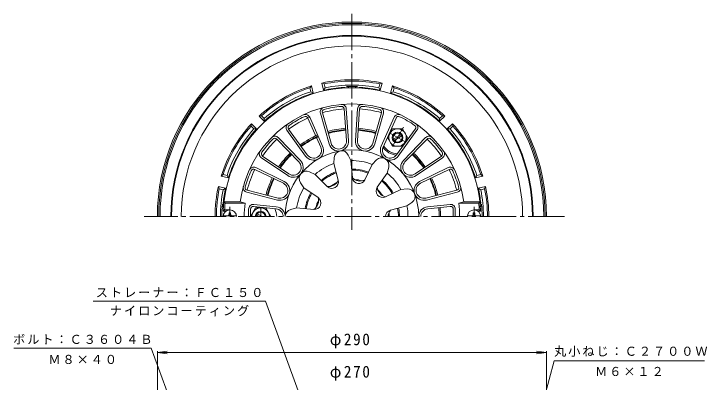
# Model space of a CAD drawing. Units: millimetres, scale not verified. Extents: x -293 to 230, y -347 to 407.
# Drawn here: x -293 to 224, y 133 to 407 of the extents above; entities that cross this region are included whole.
import ezdxf

# ---------------------------------------------------------------- set-up
doc = ezdxf.new("R2010")
doc.units = ezdxf.units.MM
doc.header["$LTSCALE"] = 3
doc.linetypes.add('CHAIN1', pattern=[8, 5, -1, 1, -1])
doc.linetypes.add('CHAIN2', pattern=[12, 9, -1, 1, -1])
for name, color, linetype, lineweight in [('0-0', 3, 'Continuous', 9), ('0-1', 2, 'Continuous', 9), ('0-2', 6, 'Continuous', 5), ('0-4', 7, 'Continuous', 9), ('0-5', 7, 'Continuous', 9)]:
    doc.layers.add(name, color=color, linetype=linetype, lineweight=lineweight)
doc.styles.add('ＭＳ ゴシック', font='')
doc.styles.get('ＭＳ ゴシック').set_extended_font_data('MS Gothic')

msp = doc.modelspace()

# ---------------------------------------------------------------- linework, layer by layer
at = {"layer": '0-0', "linetype": 'CHAIN2'}
for p, q in [((-40.82, 407.336), (-40.82, 246.327)), ((117.506, 256.271), (-195.69, 256.271))]:
    msp.add_line(p, q, dxfattribs=at)
at = {"layer": '0-0'}
for centre, radius, start, end in [((-40.82, 256.271), 145, 0, 180), ((-40.82, 256.271), 144, 0, 180), ((-40.82, 256.271), 143, 0, 180), ((-40.82, 256.271), 64.5, 94.09599, 105.90392), ((-40.82, 256.271), 64.5, 74.09601, 85.90392), ((-40.82, 256.271), 64.5, 112.76341, 125.90392), ((-40.82, 256.271), 64.5, 134.09601, 145.90393), ((-40.82, 256.271), 64.5, 34.09602, 45.90392), ((-40.82, 256.271), 64.5, 154.09602, 165.90395), ((-40.82, 256.271), 64.5, 14.09604, 25.90395), ((70.18, 256.271), 5, 359.99971, 359.99979), ((70.18, 256.271), 7, 359.9998, 359.99985)]:
    msp.add_arc(centre, radius, start, end, dxfattribs=at)
at = {"layer": '0-1'}
for p, q in [((-72.235, 352.261), (-71.063, 353.684)), ((-72.235, 352.261), (-71.457, 349.359)), ((-71.063, 353.684), (-69.639, 348.367)), ((-61.911, 350.438), (-63.336, 355.755)), ((-61.61, 355.108), (-63.336, 355.755)), ((-61.911, 350.438), (-60.832, 352.206)), ((-60.832, 352.206), (-61.61, 355.108)), ((-20.031, 355.108), (-20.809, 352.206)), ((-20.809, 352.206), (-19.729, 350.438)), ((-20.031, 355.108), (-18.305, 355.755)), ((-18.305, 355.755), (-19.729, 350.438)), ((-12.002, 348.367), (-10.577, 353.684)), ((-9.406, 352.261), (-10.577, 353.684)), ((-10.183, 349.359), (-9.406, 352.261)), ((-71.457, 349.359), (-69.639, 348.367)), ((-12.002, 348.367), (-10.183, 349.359)), ((-108.243, 331.472), (-110.061, 331.169)), ((-106.169, 327.276), (-110.061, 331.169)), ((-106.118, 329.347), (-108.243, 331.472)), ((26.602, 331.472), (24.478, 329.347)), ((28.421, 331.169), (24.528, 327.276)), ((26.602, 331.472), (28.421, 331.169)), ((-116.021, 323.693), (-115.718, 325.512)), ((-115.718, 325.512), (-111.826, 321.62)), ((-106.169, 327.276), (-106.118, 329.347)), ((24.478, 329.347), (24.528, 327.276)), ((30.185, 321.62), (34.078, 325.512)), ((34.381, 323.693), (34.078, 325.512)), ((-116.021, 323.693), (-113.897, 321.569)), ((-113.897, 321.569), (-111.826, 321.62)), ((30.185, 321.62), (32.256, 321.569)), ((32.256, 321.569), (34.381, 323.693)), ((-136.811, 287.685), (-138.234, 286.514)), ((-132.917, 285.089), (-138.234, 286.514)), ((-133.908, 286.908), (-136.811, 287.685)), ((-132.917, 285.089), (-133.908, 286.908)), ((52.268, 286.908), (51.276, 285.089)), ((56.593, 286.514), (51.276, 285.089)), ((55.17, 287.685), (52.268, 286.908)), ((55.17, 287.685), (56.593, 286.514)), ((-134.987, 277.362), (-140.304, 278.786)), ((-139.658, 277.06), (-140.304, 278.786)), ((-136.755, 276.282), (-139.658, 277.06)), ((-136.755, 276.282), (-134.987, 277.362)), ((53.347, 277.362), (58.664, 278.786)), ((53.347, 277.362), (55.115, 276.282)), ((55.115, 276.282), (58.017, 277.06)), ((58.017, 277.06), (58.664, 278.786))]:
    msp.add_line(p, q, dxfattribs=at)
at = {"layer": '0-1', "color": 4}
for p, q in [((-14.32, 315.16), (-10.568, 321.66)), ((-10.568, 321.66), (-3.073, 321.66)), ((0.68, 315.16), (-3.073, 321.66)), ((-9.916, 313.951), (-4.225, 317.236)), ((-9.416, 313.085), (-3.725, 316.37)), ((0.68, 315.16), (-3.073, 308.66)), ((-112.57, 262.766), (-116.32, 256.271)), ((-112.57, 262.766), (-105.065, 262.766)), ((-107.82, 256.271), (-111.416, 258.347)), ((-101.318, 256.276), (-105.065, 262.766)), ((-109.82, 256.271), (-111.916, 257.481)), ((-101.32, 256.271), (-101.318, 256.276))]:
    msp.add_line(p, q, dxfattribs=at)
at = {"layer": '0-1', "color": 4, "linetype": 'CHAIN1'}
for p, q in [((-2.325, 322.946), (-11.237, 307.511)), ((-12.91, 318.676), (-0.731, 311.645)), ((-108.82, 256.271), (-108.82, 263.303))]:
    msp.add_line(p, q, dxfattribs=at)
at = {"layer": '0-1', "color": 4}
msp.add_lwpolyline([(-14.32, 315.16), (-10.568, 308.66), (-3.073, 308.66)], dxfattribs=at)
for radius in [4, 3.324]:
    msp.add_circle((-6.82, 315.16), radius, dxfattribs=at)
at = {"layer": '0-1'}
for centre, radius, start, end in [((-40.82, 256.271), 135, 0, 180), ((-40.82, 256.271), 134.5, 0, 180), ((-40.82, 256.271), 127.141, 0, 180), ((-40.82, 256.271), 102, 77.24747, 102.75253), ((-40.82, 256.271), 101, 78.12161, 101.87839), ((-40.82, 256.271), 102, 107.24747, 132.75253), ((-40.82, 256.271), 101, 108.12161, 131.87839), ((-40.82, 256.271), 96.5, 93.64027, 102.62437), ((-40.82, 256.271), 98, 78.21727, 101.78273), ((-46.82, 350.58), 2, 51.83243, 93.64015), ((-40.82, 256.271), 96.996, 90, 92.4133), ((-44.82, 351.182), 2, 32.02945, 92.41331), ((-40.82, 256.271), 96.996, 87.5867, 90), ((-36.82, 351.182), 2, 87.58669, 147.97092), ((-34.82, 350.58), 2, 86.35985, 128.16757), ((-40.82, 256.271), 96.5, 77.37563, 86.35973), ((-40.82, 256.271), 102, 47.24747, 72.75253), ((-40.82, 256.271), 101, 48.12161, 71.87839), ((-40.82, 256.271), 96.5, 107.37563, 132.62437), ((-40.82, 256.271), 98, 108.21727, 131.78273), ((-40.82, 256.271), 96.5, 47.37563, 72.62437), ((-40.82, 256.271), 98, 48.21727, 71.78273), ((-40.82, 256.271), 80.49, 94.09601, 105.9039), ((-40.82, 256.271), 80.49, 74.09601, 85.9039), ((-40.82, 256.271), 102, 137.24747, 162.75253), ((-40.82, 256.271), 80.49, 113.02821, 125.90392), ((-40.82, 256.271), 102, 17.24747, 42.75253), ((-40.82, 256.271), 101, 138.12161, 161.87839), ((-40.82, 256.271), 98, 138.21727, 161.78273), ((-40.82, 256.271), 96.5, 137.37563, 162.62437), ((-40.82, 256.271), 66, 94.09601, 105.90393), ((-40.82, 256.271), 65, 94.09601, 105.90393), ((-40.82, 256.271), 65, 74.09601, 85.90393), ((-40.82, 256.271), 66, 74.09601, 85.90392), ((-40.82, 256.271), 96.5, 17.37563, 42.62437), ((-40.82, 256.271), 98, 18.21727, 41.78273), ((-40.82, 256.271), 101, 18.12161, 41.87839), ((-40.82, 256.271), 66, 112.7937, 125.90392), ((-40.82, 256.271), 65, 112.77367, 125.90392), ((-40.82, 256.271), 80.49, 134.09602, 145.90393), ((-40.82, 256.271), 80.49, 34.09602, 45.90392), ((-6.82, 315.16), 13, 213.35954, 266.63985), ((-6.82, 315.16), 12, 210.25061, 210.25064), ((-6.82, 315.16), 12, 210.25113, 240.00005), ((-40.82, 256.271), 66, 134.09601, 145.90393), ((-40.82, 256.271), 65, 134.09601, 145.90393), ((-6.82, 315.16), 12, 240, 269.74944), ((-40.82, 256.271), 65, 34.09601, 45.90393), ((-40.82, 256.271), 66, 34.09601, 45.90393), ((-40.82, 256.271), 80.49, 154.09604, 165.90393), ((-40.82, 256.271), 80.49, 14.09602, 25.90393), ((-40.82, 256.271), 66, 154.09602, 165.90395), ((-40.82, 256.271), 65, 154.09601, 165.90396), ((-40.82, 256.271), 65, 14.09604, 25.90393), ((-40.82, 256.271), 66, 14.09602, 25.90395), ((-40.82, 256.271), 102, 167.24747, 180), ((-40.82, 256.271), 101, 168.12161, 180), ((-40.82, 256.271), 98, 168.21727, 180), ((-40.82, 256.271), 96.5, 167.37561, 173.92557), ((-40.82, 256.271), 96.5, 6.07442, 12.62437), ((-40.82, 256.271), 98, 0, 11.78273), ((-40.82, 256.271), 101, 0, 11.87839), ((-40.82, 256.271), 102, 0, 12.75253), ((-40.82, 256.271), 96.941, 174.56047, 180), ((-135.334, 265.271), 2, 174.56055, 233.11505), ((-134.79, 266.271), 2, 173.9258, 215.73569), ((53.149, 266.271), 2, 324.26169, 6.0742), ((53.748, 265.271), 2, 305.05307, 5.43637), ((-40.82, 256.271), 96.996, 0, 5.4364), ((-108.82, 256.271), 12, 0, 29.74944), ((-40.82, 256.271), 65, 0, 5.90396), ((-40.82, 256.271), 66, 0, 5.90396)]:
    msp.add_arc(centre, radius, start, end, dxfattribs=at)
at = {"layer": '0-1', "color": 4}
for centre, radius, start, end in [((-6.815, 315.158), 6.5, 60.04965, 60.0495), ((-108.82, 256.276), 6.5, 359.95093, 180.04892), ((-108.82, 256.271), 4, 0, 180), ((-108.82, 256.271), 3.324, 0, 180)]:
    msp.add_arc(centre, radius, start, end, dxfattribs=at)
at = {"layer": '0-2'}
for p, q in [((-46.568, 336.54), (-44.877, 312.927)), ((-45.072, 336.648), (-43.381, 313.034)), ((-36.568, 336.648), (-38.259, 313.034)), ((-35.072, 336.54), (-36.763, 312.927)), ((-64.315, 333.254), (-57.828, 310.486)), ((-62.873, 333.666), (-56.385, 310.897)), ((-18.768, 333.666), (-25.255, 310.897)), ((-17.325, 333.254), (-23.813, 310.486)), ((-73.676, 329.734), (-64.01, 308.122)), ((-72.306, 330.346), (-62.641, 308.735)), ((-9.334, 330.346), (-19, 308.735)), ((-7.965, 329.734), (-17.63, 308.122)), ((-89.228, 320.576), (-75.345, 301.4)), ((-88.013, 321.456), (-74.13, 302.28)), ((6.373, 321.456), (-7.511, 302.28)), ((7.588, 320.576), (-6.296, 301.4)), ((-96.82, 314.066), (-80.346, 297.064)), ((-95.743, 315.11), (-79.269, 298.108)), ((14.102, 315.11), (-2.372, 298.108)), ((15.179, 314.066), (-1.295, 297.064)), ((-108.303, 300.142), (-88.698, 286.87)), ((-107.462, 301.384), (-87.857, 288.112)), ((-54.379, 295.737), (-53.98, 300.308)), ((-41.577, 297.994), (-43.516, 302.153)), ((25.821, 301.384), (6.216, 288.112)), ((26.662, 300.142), (7.057, 286.87)), ((-54.379, 295.737), (-51.05, 283.419)), ((-41.577, 297.994), (-40.492, 285.281)), ((-25.839, 295.219), (-31.206, 283.643)), ((-25.839, 295.219), (-22.594, 298.464)), ((-113.21, 291.427), (-91.914, 281.085)), ((-112.555, 292.777), (-91.259, 282.434)), ((-68.219, 287.746), (-72.378, 289.686)), ((-14.581, 288.719), (-13.393, 293.152)), ((30.914, 292.777), (9.618, 282.434)), ((31.569, 291.427), (10.274, 281.085)), ((-68.219, 287.746), (-59.216, 278.704)), ((-14.581, 288.719), (-21.922, 278.283)), ((-76.575, 277.788), (-79.208, 281.547)), ((-119.238, 274.416), (-96.276, 268.65)), ((-118.872, 275.87), (-95.911, 270.105)), ((-76.575, 277.788), (-66.107, 270.492)), ((-4.309, 276.477), (-15.861, 271.06)), ((-4.309, 276.477), (0.263, 276.877)), ((37.232, 275.87), (14.27, 270.105)), ((37.597, 274.416), (14.636, 268.65)), ((-135.292, 266.271), (-136.188, 267.271)), ((-135.292, 266.271), (-120.463, 266.271)), ((-114.115, 263.85), (-97.32, 262.113)), ((-113.96, 265.342), (-97.166, 263.605)), ((0.138, 264.261), (-12.194, 260.985)), ((0.138, 264.261), (3.897, 266.893)), ((32.32, 265.342), (15.525, 263.605)), ((32.474, 263.85), (15.679, 262.113)), ((53.652, 266.271), (38.822, 266.271)), ((53.652, 266.271), (54.547, 267.271)), ((-135.689, 261.271), (-136.737, 260.271)), ((-136.737, 260.271), (-134.82, 260.271)), ((-135.689, 261.271), (-131.82, 261.271)), ((-117.82, 261.861), (-117.82, 256.271)), ((-116.32, 261.861), (-116.32, 256.271)), ((-82.041, 262.771), (-86.474, 261.583)), ((-82.041, 262.771), (-69.332, 261.631)), ((34.68, 261.861), (34.68, 256.271)), ((36.18, 261.861), (36.18, 256.271)), ((54.048, 261.271), (50.18, 261.271)), ((55.096, 260.271), (53.18, 260.271)), ((54.048, 261.271), (55.096, 260.271))]:
    msp.add_line(p, q, dxfattribs=at)
at = {"layer": '0-2', "color": 4, "linetype": 'CHAIN1', "lineweight": 9}
for p, q in [((-131.82, 256.271), (-131.82, 263.58)), ((50.18, 256.271), (50.18, 263.58))]:
    msp.add_line(p, q, dxfattribs=at)
at = {"layer": '0-2', "color": 4, "lineweight": 9}
for p, q in [((-132.42, 259.021), (-131.22, 259.021)), ((-132.42, 257.871), (-132.42, 259.021)), ((-131.22, 257.871), (-131.22, 259.021)), ((49.58, 257.871), (49.58, 259.021)), ((50.78, 259.021), (49.58, 259.021)), ((50.78, 257.871), (50.78, 259.021)), ((-126.856, 256.871), (-136.784, 256.871)), ((45.216, 256.871), (55.144, 256.871))]:
    msp.add_line(p, q, dxfattribs=at)
at = {"layer": '0-2'}
for points in [[(-136.188, 267.271), (-124.097, 267.271), (-120.463, 266.271)], [(54.547, 267.271), (42.456, 267.271), (38.822, 266.271)]]:
    msp.add_lwpolyline(points, dxfattribs=at)
for centre, radius, start, end in [((-40.82, 256.271), 96, 2.38802, 177.61198), ((-40.82, 256.271), 84, 7.52463, 172.47537), ((-60.949, 334.214), 3.5, 104.48042, 195.90382), ((-60.949, 334.214), 2, 104.48042, 195.90382), ((-40.82, 256.271), 82.5, 95.51968, 104.4803), ((-48.563, 336.398), 3.5, 4.09604, 95.51942), ((-48.563, 336.398), 2, 4.09604, 95.51942), ((-33.077, 336.397), 3.5, 84.48042, 175.90382), ((-33.077, 336.397), 2, 84.48042, 175.90382), ((-40.82, 256.271), 82.5, 75.51968, 84.4803), ((-20.691, 334.214), 2, 344.09604, 75.51942), ((-20.691, 334.214), 3.5, 344.09604, 75.51942), ((-40.82, 256.271), 82.5, 115.51968, 124.4803), ((-75.501, 328.917), 3.5, 24.09604, 115.51942), ((-75.501, 328.917), 2, 24.09604, 115.51942), ((-6.139, 328.917), 3.5, 64.48042, 155.90382), ((-6.139, 328.917), 2, 64.48042, 155.90382), ((-40.82, 256.271), 82.5, 55.51968, 64.4803), ((-86.393, 322.629), 3.5, 124.48042, 215.90382), ((4.753, 322.629), 3.5, 324.09604, 55.51942), ((-86.393, 322.629), 2, 124.48042, 215.90382), ((4.753, 322.629), 2, 324.09604, 55.51942), ((-98.256, 312.674), 3.5, 44.09604, 135.51942), ((16.616, 312.674), 3.5, 44.48042, 135.90382), ((-40.82, 256.271), 82.5, 135.51968, 144.4803), ((-98.256, 312.674), 2, 44.09604, 135.51942), ((-50.736, 312.507), 7.374, 195.90387, 4.09599), ((-50.736, 312.507), 5.874, 195.90387, 4.09599), ((-30.904, 312.507), 7.374, 175.90387, 344.09599), ((-30.904, 312.507), 5.874, 175.90387, 344.09599), ((16.616, 312.674), 2, 44.48042, 135.90382), ((-40.82, 256.271), 82.5, 35.51968, 44.4803), ((-106.34, 303.04), 3.5, 144.48042, 235.90382), ((-40.82, 256.271), 49.73, 0, 180), ((-69.372, 305.724), 7.374, 215.90387, 24.09599), ((-69.372, 305.724), 5.874, 215.90387, 24.09599), ((-48.501, 299.829), 5.5, 24.99896, 175.00104), ((-12.268, 305.724), 7.374, 155.90387, 324.09599), ((-12.268, 305.724), 5.874, 155.90387, 324.09599), ((24.7, 303.04), 3.5, 304.09604, 35.51942), ((-106.34, 303.04), 2, 144.48042, 235.90382), ((-18.705, 294.575), 5.5, 344.99896, 135.00104), ((24.7, 303.04), 2, 304.09604, 35.51942), ((-84.564, 292.976), 7.374, 235.90387, 44.09599), ((-84.564, 292.976), 5.874, 235.90387, 44.09599), ((-40.82, 256.271), 41.73, 108.96107, 131.03894), ((-40.82, 256.271), 41.73, 68.96107, 91.03893), ((2.924, 292.976), 7.374, 135.90387, 304.09599), ((2.924, 292.976), 5.874, 135.90387, 304.09599), ((-40.82, 256.271), 82.5, 155.51968, 164.4803), ((-114.084, 289.628), 3.5, 64.09604, 155.51942), ((-114.084, 289.628), 2, 64.09604, 155.51942), ((-74.702, 284.701), 5.5, 64.99896, 215.00104), ((-40.82, 256.271), 35.392, 109.64944, 130.35057), ((-40.82, 256.271), 35.392, 69.64946, 90.35057), ((-40.82, 256.271), 34.623, 69.75021, 90.24983), ((32.443, 289.628), 3.5, 24.48042, 115.90382), ((32.443, 289.628), 2, 24.48042, 115.90382), ((-40.82, 256.271), 82.5, 15.51968, 24.4803), ((-40.82, 256.271), 34.623, 109.75015, 130.24982), ((-35.632, 285.695), 4.878, 184.87517, 335.12476), ((-34.804, 290.393), 7.649, 221.94609, 298.05399), ((-40.82, 256.271), 41.73, 28.96106, 51.03893), ((-94.48, 275.801), 7.374, 255.90387, 64.09599), ((-94.48, 275.801), 5.874, 255.90387, 64.09599), ((-58.145, 286.277), 7.649, 261.94609, 338.05399), ((-55.759, 282.146), 4.878, 224.87517, 15.12476), ((-40.82, 256.271), 27.71, 114.04456, 125.95538), ((-40.82, 256.271), 27.71, 74.04466, 85.95557), ((-40.82, 256.271), 34.623, 29.75029, 50.24992), ((-40.82, 256.271), 35.392, 29.64955, 50.35063), ((12.84, 275.801), 7.374, 115.90387, 284.09599), ((12.84, 275.801), 5.874, 115.90387, 284.09599), ((-118.385, 277.81), 3.5, 164.48042, 255.90382), ((-118.385, 277.81), 2, 164.48042, 255.90382), ((-40.82, 256.271), 41.73, 148.96107, 171.03886), ((-40.82, 256.271), 35.392, 149.64926, 170.35046), ((-17.932, 275.476), 4.878, 144.87517, 295.12476), ((-14.278, 278.543), 7.649, 181.94609, 258.05399), ((-40.82, 256.271), 27.71, 34.04475, 45.95546), ((0.742, 271.398), 5.5, 304.99896, 95.00104), ((36.745, 277.81), 2, 284.09604, 15.51942), ((36.745, 277.81), 3.5, 284.09604, 15.51942), ((-40.82, 256.271), 34.623, 149.75, 170.24973), ((-68.897, 266.49), 4.878, 264.87524, 55.12483), ((-73.379, 268.121), 7.649, 301.94601, 18.05391), ((-40.82, 256.271), 95, 173.95767, 176.98305), ((-40.82, 256.271), 80.268, 172.89853, 180), ((-114.32, 261.861), 3.5, 84.09619, 180), ((-114.32, 261.861), 2, 84.09619, 180), ((-97.924, 256.271), 7.374, 0, 84.09599), ((-40.82, 256.271), 27.71, 154.04442, 165.95554), ((-40.82, 256.271), 41.73, 0, 11.03893), ((16.284, 256.271), 7.374, 95.90401, 180), ((32.68, 261.861), 3.5, 0, 95.90381), ((32.68, 261.861), 2, 0, 95.90381), ((-40.82, 256.271), 80.268, 0, 7.10147), ((-40.82, 256.271), 95, 3.01695, 6.04233), ((-97.924, 256.271), 5.874, 0, 84.09599), ((-85.05, 256.271), 5.5, 104.99896, 180), ((-10.942, 256.271), 4.878, 104.87517, 180), ((-6.172, 256.271), 7.649, 141.94609, 180.00018), ((-40.82, 256.271), 27.71, 0, 5.95586), ((-40.82, 256.271), 34.623, 0, 10.24991), ((-40.82, 256.271), 35.392, 0, 10.35065), ((16.284, 256.271), 5.874, 95.90401, 180)]:
    msp.add_arc(centre, radius, start, end, dxfattribs=at)
at = {"layer": '0-2', "color": 4, "lineweight": 9}
for centre, radius, start, end in [((-131.82, 256.271), 5, 0, 180), ((50.18, 256.271), 5, 0, 180), ((-133.42, 257.871), 1, 270, 0), ((-130.22, 257.871), 1, 180, 270), ((48.58, 257.871), 1, 270, 0), ((51.78, 257.871), 1, 180, 270)]:
    msp.add_arc(centre, radius, start, end, dxfattribs=at)
at = {"layer": '0-4'}
for p, q in [((-185.82, 155.054), (-178.384, 156.033)), ((-185.82, 155.954), (-185.82, -82.596)), ((-185.82, 155.054), (104.18, 155.054)), ((-185.82, 155.054), (-178.384, 154.075)), ((104.18, 155.054), (96.744, 156.033)), ((104.18, 155.054), (96.744, 154.075)), ((104.18, 155.954), (104.18, -82.596))]:
    msp.add_line(p, q, dxfattribs=at)
at = {"layer": '0-5'}
for p, q in [((-233.688, 193.313), (-105.148, 193.313)), ((-65.82, 85.26), (-105.148, 193.313)), ((-190.32, 158.322), (-292.737, 158.322)), ((-108.82, -65.596), (-190.32, 158.322)), ((50.18, -74.195), (109.961, 148.91)), ((109.961, 148.91), (221.833, 148.91))]:
    msp.add_line(p, q, dxfattribs=at)

# ---------------------------------------------------------------- texts
at = {"layer": '0-4', "color": 2, "char_height": 8.798, "attachment_point": 7, "style": 'ＭＳ ゴシック'}
for s, insert in [('\\T1.21;\\W0.95;φ290', (-57.32, 158.054)), ('\\T1.21;\\W0.95;φ270', (-57.32, 133.969))]:
    msp.add_mtext(s, dxfattribs=dict(at, insert=insert))
at = {"layer": '0-5', "char_height": 6.598, "attachment_point": 7, "style": 'ＭＳ ゴシック'}
for s, insert in [('\\T1.17;ストレーナー：ＦＣ１５０', (-231.668, 196.001)), ('\\T1.17;ナイロンコーティング', (-221.168, 182.041)), ('\\T1.17;ボルト：Ｃ３６０４Ｂ', (-293.254, 161.041)), ('\\T1.17;丸小ねじ：Ｃ２７００Ｗ', (109.834, 151.836)), ('\\T1.17;Ｍ８×４０', (-267.028, 146.372)), ('\\T1.17;Ｍ６×１２', (140.397, 137.41))]:
    msp.add_mtext(s, dxfattribs=dict(at, insert=insert))

doc.saveas('drawing.dxf')
